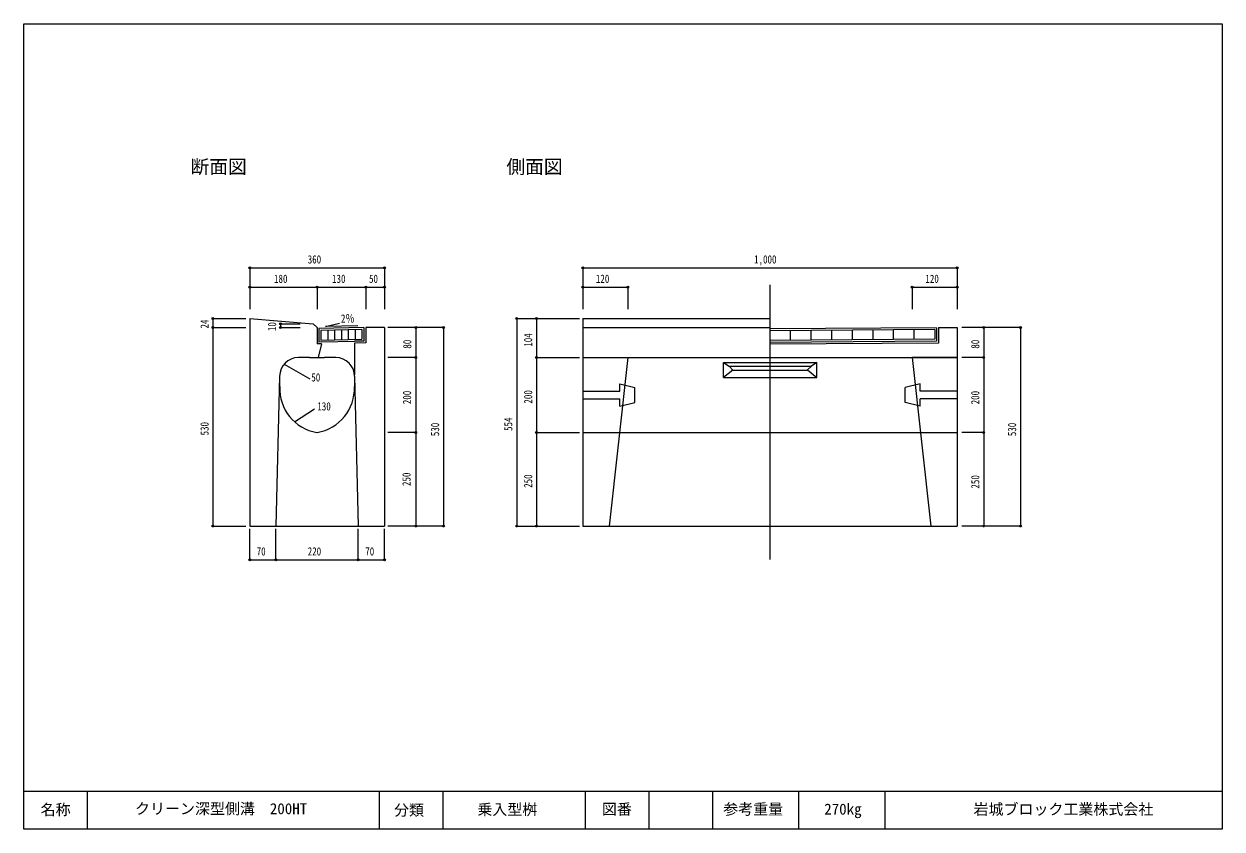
# Model space of a CAD drawing. Units: millimetres, scale not verified. Extents: x 212 to 3412, y 505 to 2655.
import ezdxf
from ezdxf.enums import TextEntityAlignment as Align

# ---------------------------------------------------------------- set-up
doc = ezdxf.new("R2010")
doc.units = ezdxf.units.MM
doc.header["$LTSCALE"] = 10
doc.header["$PDMODE"] = 32
doc.header["$PDSIZE"] = 5
doc.layers.add('ADD_LINE', color=7, linetype='Continuous', lineweight=18)
doc.layers.add('通り芯', color=7, linetype='Continuous', lineweight=18)
doc.styles.add('ＭＳ ゴシック', font='')
doc.styles.get('ＭＳ ゴシック').set_extended_font_data('MS Gothic')

msp = doc.modelspace()

# ---------------------------------------------------------------- linework, layer by layer
at = {"layer": 'ADD_LINE'}
for p, q in [((1704.87, 1763.68), (2704.87, 1763.68)), ((1704.87, 1563.68), (2704.87, 1563.68))]:
    msp.add_line(p, q, dxfattribs=at)
at = {"layer": '通り芯'}
for p, q in [((212.26, 504.52), (212.26, 2654.52)), ((212.26, 2654.52), (3412.26, 2654.52)), ((3412.26, 2654.52), (3412.26, 504.52)), ((815.13, 2003.26), (1175.13, 2003.26)), ((815.13, 2003.26), (815.13, 1892.85)), ((1175.13, 2003.26), (1175.13, 1892.85)), ((1704.87, 2003.26), (2704.87, 2003.26)), ((1704.87, 2003.26), (1704.87, 1892.85)), ((2704.87, 2003.26), (2704.87, 1892.85)), ((2204.87, 1957.5), (2204.87, 1224.45)), ((815.13, 1951.51), (995.13, 1951.51)), ((815.13, 1951.51), (815.13, 1892.85)), ((995.13, 1951.51), (995.13, 1892.85)), ((995.13, 1951.51), (1125.13, 1951.51)), ((1125.13, 1951.51), (1125.13, 1892.85)), ((1125.13, 1951.51), (1175.13, 1951.51)), ((1175.13, 1951.51), (1175.13, 1892.85)), ((1704.87, 1951.51), (1824.87, 1951.51)), ((1704.87, 1951.51), (1704.87, 1892.85)), ((1824.87, 1951.51), (1824.87, 1892.85)), ((2584.87, 1951.51), (2704.87, 1951.51)), ((2584.87, 1951.51), (2584.87, 1892.85)), ((2704.87, 1951.51), (2704.87, 1892.85)), ((717.08, 1867.68), (717.08, 1843.68)), ((717.08, 1867.68), (804.49, 1867.68)), ((815.13, 1867.68), (815.13, 1843.68)), ((815.13, 1867.68), (985.13, 1853.77)), ((1528.26, 1867.68), (1528.26, 1313.68)), ((1528.26, 1867.68), (1696.47, 1867.68)), ((1581.38, 1867.68), (1581.38, 1763.68)), ((1581.38, 1867.68), (1696.47, 1867.68)), ((1704.87, 1867.68), (1704.87, 1853.62)), ((1704.87, 1867.68), (2204.87, 1867.68)), ((717.08, 1843.68), (804.49, 1843.68)), ((717.08, 1843.68), (717.08, 1313.68)), ((815.13, 1843.68), (815.13, 1313.68)), ((897.42, 1853.77), (897.42, 1843.68)), ((897.42, 1853.77), (950.12, 1853.77)), ((897.42, 1843.68), (950.12, 1843.68)), ((985.13, 1853.77), (995.13, 1843.68)), ((995.13, 1843.68), (995.13, 1840.08)), ((995.13, 1840.08), (995.13, 1800.08)), ((1120.03, 1843.48), (1000.01, 1841.08)), ((1000.13, 1841.08), (1000.13, 1805.18)), ((1115.13, 1838.38), (1005.13, 1836.18)), ((1005.13, 1836.18), (1005.13, 1810.28)), ((1017.69, 1846.44), (1055.24, 1855.21)), ((1104.3, 1848.17), (1017.69, 1846.44)), ((1023.46, 1836.55), (1023.46, 1810.64)), ((1041.8, 1836.92), (1041.8, 1811.01)), ((1060.13, 1837.28), (1060.13, 1811.38)), ((1078.46, 1837.65), (1078.46, 1811.74)), ((1096.8, 1838.02), (1096.8, 1812.11)), ((1115.13, 1838.58), (1115.13, 1812.68)), ((1120.13, 1843.48), (1120.13, 1807.58)), ((1175.13, 1843.68), (1125.13, 1843.68)), ((1125.13, 1843.68), (1125.13, 1802.68)), ((1175.13, 1843.68), (1175.13, 1313.68)), ((1332.81, 1843.68), (1184.3, 1843.68)), ((1258.56, 1843.68), (1184.3, 1843.68)), ((1258.56, 1843.68), (1258.56, 1763.68)), ((1332.81, 1843.68), (1332.81, 1313.68)), ((1704.87, 1853.62), (1704.87, 1843.68)), ((1704.87, 1843.68), (1704.87, 1313.68)), ((1704.87, 1843.68), (2204.87, 1843.68)), ((2649.87, 1843.28), (2204.61, 1840.07)), ((2204.87, 1844.79), (2204.87, 1843.68)), ((2644.87, 1838.25), (2204.87, 1835.08)), ((2260.02, 1809.57), (2260.02, 1835.48)), ((2315.02, 1809.97), (2315.02, 1835.88)), ((2370.02, 1810.36), (2370.02, 1836.27)), ((2425.02, 1810.76), (2425.02, 1836.67)), ((2480.02, 1811.15), (2480.02, 1837.07)), ((2535.02, 1811.55), (2535.02, 1837.46)), ((2590.02, 1811.95), (2590.02, 1837.86)), ((2644.87, 1838.25), (2644.87, 1812.34)), ((2649.87, 1843.28), (2649.87, 1807.38)), ((2654.87, 1843.68), (2654.87, 1802.41)), ((2654.87, 1843.68), (2704.87, 1843.68)), ((2704.87, 1843.68), (2704.87, 1313.68)), ((2873.92, 1843.68), (2716.93, 1843.68)), ((2775.59, 1843.68), (2716.93, 1843.68)), ((2775.59, 1843.68), (2775.59, 1763.68)), ((2873.92, 1843.68), (2873.92, 1313.68)), ((1007.11, 1800.32), (995.13, 1800.08)), ((1007.11, 1800.32), (998.32, 1763.68)), ((1007.01, 1805.31), (1000.13, 1805.18)), ((1005.13, 1810.28), (1115.14, 1812.48)), ((1007.01, 1805.31), (1095.03, 1807.08)), ((1120.23, 1807.58), (1095.03, 1807.08)), ((1125.13, 1802.68), (1095.13, 1802.08)), ((1095.13, 1802.08), (1095.13, 1717.56)), ((2644.87, 1812.34), (2204.87, 1809.17)), ((2649.87, 1807.38), (2204.87, 1804.17)), ((2654.85, 1802.41), (2204.87, 1799.17)), ((975.13, 1763.68), (945.13, 1763.68)), ((975.13, 1763.68), (1015.13, 1763.68)), ((1045.13, 1763.68), (1015.13, 1763.68)), ((1258.56, 1763.68), (1184.3, 1763.68)), ((1258.56, 1763.68), (1258.56, 1563.56)), ((1581.38, 1763.68), (1696.47, 1763.68)), ((1581.38, 1763.68), (1581.38, 1563.68)), ((1704.87, 1763.68), (1824.87, 1763.68)), ((1824.87, 1763.68), (1775.52, 1313.68)), ((2704.87, 1763.68), (2584.87, 1763.68)), ((2584.87, 1763.68), (2634.22, 1313.68)), ((2775.59, 1763.68), (2716.93, 1763.68)), ((2775.59, 1763.68), (2775.59, 1563.68)), ((907.08, 1746.12), (975.84, 1706.5)), ((2080.98, 1750.25), (2330.38, 1750.25)), ((2080.98, 1710.34), (2080.98, 1750.25)), ((2080.99, 1750.22), (2095.88, 1740.29)), ((2105.67, 1730.36), (2080.99, 1710.37)), ((2095.88, 1740.29), (2105.67, 1730.36)), ((2095.91, 1740.27), (2315.24, 1740.27)), ((2105.74, 1730.3), (2304.9, 1730.3)), ((2315.44, 1740.41), (2305.32, 1730.7)), ((2305.32, 1730.7), (2329.91, 1710.34)), ((2330.13, 1750.25), (2315.44, 1740.41)), ((2330.38, 1710.34), (2330.38, 1750.25)), ((895.13, 1713.68), (885.13, 1313.68)), ((895.13, 1713.68), (895.13, 1686.33)), ((1095.13, 1713.68), (1095.13, 1686.33)), ((1095.13, 1713.68), (1105.13, 1313.68)), ((2080.98, 1710.34), (2330.38, 1710.34)), ((1704.87, 1673.66), (1803.58, 1673.66)), ((1803.54, 1693.79), (1843.49, 1683.56)), ((1803.58, 1673.66), (1803.58, 1693.78)), ((1843.49, 1643.61), (1843.49, 1683.56)), ((2606.2, 1693.79), (2566.25, 1683.56)), ((2566.25, 1643.61), (2566.25, 1683.56)), ((2606.15, 1673.66), (2606.15, 1693.78)), ((2704.87, 1673.66), (2606.15, 1673.66)), ((1704.87, 1653.71), (1803.58, 1653.71)), ((1803.58, 1633.82), (1803.58, 1653.71)), ((1803.58, 1633.82), (1843.45, 1643.6)), ((2606.15, 1633.82), (2566.29, 1643.6)), ((2704.87, 1653.71), (2606.15, 1653.71)), ((2606.15, 1633.82), (2606.15, 1653.71)), ((935.14, 1592.13), (988.37, 1627)), ((1258.56, 1563.56), (1184.3, 1563.56)), ((1258.56, 1563.56), (1258.56, 1313.68)), ((1581.38, 1563.68), (1696.47, 1563.68)), ((1581.38, 1563.68), (1581.38, 1313.68)), ((2775.59, 1563.68), (2716.93, 1563.68)), ((2775.59, 1563.68), (2775.59, 1313.68)), ((717.08, 1313.68), (804.49, 1313.68)), ((815.13, 1313.68), (1175.13, 1313.68)), ((1332.81, 1313.68), (1184.3, 1313.68)), ((1258.56, 1313.68), (1184.3, 1313.68)), ((1528.26, 1313.68), (1696.47, 1313.68)), ((1581.38, 1313.68), (1696.47, 1313.68)), ((1704.87, 1313.68), (2704.87, 1313.68)), ((2873.92, 1313.68), (2716.93, 1313.68)), ((2775.59, 1313.68), (2716.93, 1313.68)), ((815.13, 1223.44), (815.13, 1305.93)), ((885.13, 1223.44), (885.13, 1305.93)), ((1105.13, 1223.44), (1105.13, 1305.93)), ((1175.13, 1223.44), (1175.13, 1305.93)), ((815.13, 1223.44), (885.13, 1223.44)), ((885.13, 1223.44), (1105.13, 1223.44)), ((1105.13, 1223.44), (1175.13, 1223.44)), ((3412.26, 604.52), (212.26, 604.52)), ((382.26, 504.52), (382.26, 604.52)), ((1162.26, 504.52), (1162.26, 604.52)), ((1332.26, 504.52), (1332.26, 604.52)), ((1712.26, 504.52), (1712.26, 604.52)), ((1882.26, 504.52), (1882.26, 604.52)), ((2052.26, 504.52), (2052.26, 604.52)), ((2282.26, 504.52), (2282.26, 604.52)), ((2512.26, 504.52), (2512.26, 604.52)), ((3412.26, 504.52), (212.26, 504.52))]:
    msp.add_line(p, q, dxfattribs=at)
for centre, radius, start, end in [((945.13, 1713.68), 50, 90, 180), ((1045.13, 1713.68), 50, 0, 90), ((1014.31, 1680.9), 118.94, 177.46107, 260.59166), ((975.95, 1680.9), 118.94, 279.40831, 2.53889)]:
    msp.add_arc(centre, radius, start, end, dxfattribs=at)
for p in [(815.13, 2003.26), (1175.13, 2003.26), (1704.87, 2003.26), (2704.87, 2003.26), (815.13, 1951.51), (995.13, 1951.51), (1125.13, 1951.51), (1175.13, 1951.51), (1704.87, 1951.51), (1824.87, 1951.51), (2584.87, 1951.51), (2704.87, 1951.51), (717.08, 1867.68), (897.42, 1853.77), (1528.26, 1867.68), (1581.38, 1867.68), (717.08, 1843.68), (897.42, 1843.68), (1258.56, 1843.68), (1332.81, 1843.68), (2775.59, 1843.68), (2873.92, 1843.68), (1258.56, 1763.68), (1581.38, 1763.68), (2775.59, 1763.68), (1258.56, 1563.56), (1581.38, 1563.68), (2775.59, 1563.68), (717.08, 1313.68), (1258.56, 1313.68), (1332.81, 1313.68), (1528.26, 1313.68), (1581.38, 1313.68), (2775.59, 1313.68), (2873.92, 1313.68), (815.13, 1223.44), (885.13, 1223.44), (1105.13, 1223.44), (1175.13, 1223.44)]:
    msp.add_point(p, dxfattribs=at)

# ---------------------------------------------------------------- texts
at = {"layer": '通り芯', "style": 'ＭＳ ゴシック'}
for s, height, p in [('断面図', 36.66, (657.34, 2243.78)), ('側面図', 36.66, (1500.79, 2243.78)), ('クリーン深型側溝\u3000200HT', 29.33, (508.96, 535.4)), ('図番', 29.33, (1756, 534.15)), ('参考重量', 29.33, (2079.85, 534.21)), ('岩城ブロック工業株式会社', 29.33, (2748.61, 533.99)), ('名称', 29.33, (256.74, 532.99)), ('分類', 29.33, (1200.61, 531.55)), ('乗入型桝', 29.33, (1423.29, 533.28)), ('270㎏', 29.33, (2349.75, 534.28))]:
    msp.add_text(s, height=height, dxfattribs=at).set_placement(p, align=Align.BOTTOM_LEFT)
at = {"layer": '通り芯', "style": 'ＭＳ ゴシック', "width": 0.8}
for s, p in [('360', (970.13, 2008.26)), ('1,000', (2162.37, 2008.26)), ('180', (880.13, 1956.51)), ('130', (1035.13, 1956.51)), ('50', (1133.88, 1956.51)), ('120', (1739.87, 1956.51)), ('120', (2619.87, 1956.51)), ('2％', (1058.84, 1850.16)), ('50', (979.84, 1693.16)), ('130', (995.85, 1615.8)), ('70', (833.88, 1228.44)), ('220', (970.13, 1228.44)), ('70', (1123.88, 1228.44))]:
    msp.add_text(s, height=21.99, dxfattribs=at).set_placement(p, align=Align.BOTTOM_LEFT)
for s, p in [('24', (712.08, 1841.18)), ('10', (892.42, 1834.23)), ('104', (1576.38, 1792.68)), ('80', (1253.56, 1787.43)), ('80', (2770.59, 1787.43)), ('200', (1252.95, 1639.12)), ('200', (1576.38, 1640.68)), ('200', (2770.59, 1638.68)), ('554', (1523.26, 1567.68)), ('530', (712.08, 1555.68)), ('530', (1327.81, 1553.68)), ('530', (2868.92, 1553.68)), ('250', (1251.55, 1420.55)), ('250', (1576.38, 1415.68)), ('250', (2770.59, 1413.68))]:
    msp.add_text(s, height=21.99, rotation=90, dxfattribs=at).set_placement(p, align=Align.BOTTOM_LEFT)

doc.saveas('drawing.dxf')
